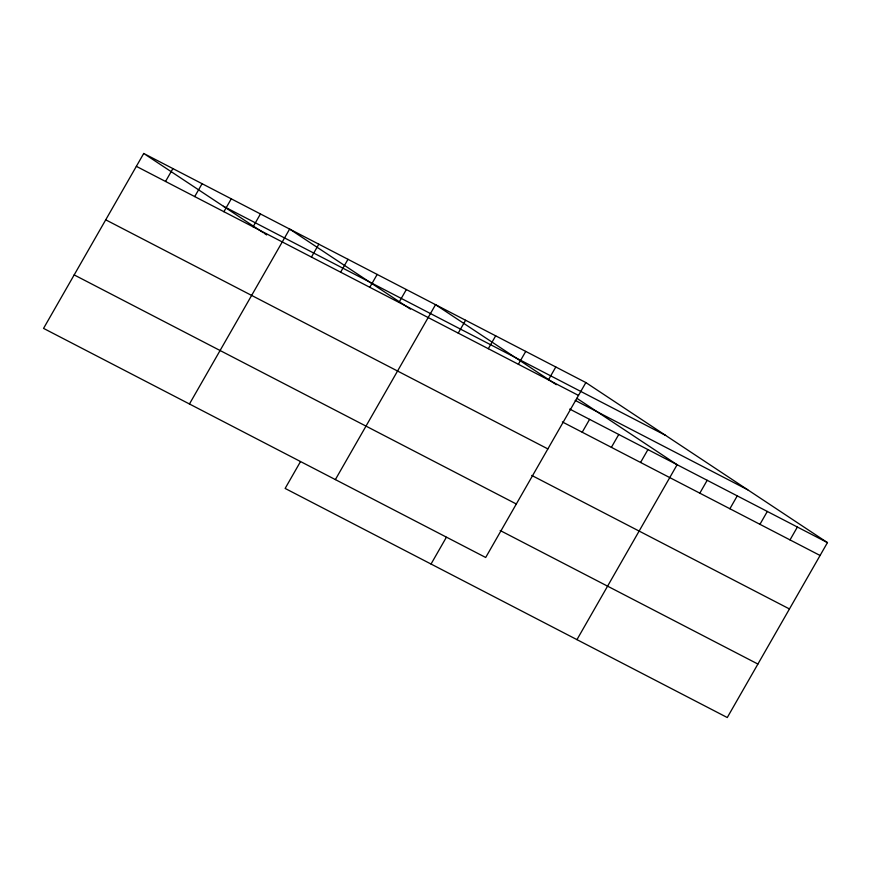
<?xml version="1.0" encoding="UTF-8"?>
<svg xmlns="http://www.w3.org/2000/svg" width="871" height="871" viewBox="0 0 871 871"><rect width="100%" height="100%" fill="white"/><g stroke="black" fill="none" stroke-linecap="round" stroke-linejoin="round"><path stroke-width="1.31" d="M143.726 153.47L43.55 328.389L485.691 557.484L585.867 382.565L143.726 153.47L263.434 232.786M165.534 181.462L172.904 168.593M194.712 196.585L202.083 183.716M223.901 211.707L231.272 198.828M253.08 226.819L260.451 213.95M189.453 403.992L289.629 229.073L410.426 309.096M311.448 257.065L318.819 244.196M340.626 272.188L347.997 259.308M369.805 287.299L377.176 274.43M300.441 461.695L285.133 488.435L727.274 717.53L827.45 542.611L585.867 382.565M398.983 302.422L406.354 289.553M335.368 479.594L435.544 304.676L556.329 384.699M458.233 333.125L465.604 320.256M488.304 348.705L495.675 335.825M518.365 364.274L525.736 351.405M431.036 564.038L446.355 537.298M548.436 379.854L555.807 366.985M582.209 432.234L589.58 419.365M611.388 447.346L618.758 434.477M640.566 462.468L647.937 449.599M576.95 639.641L677.126 464.722L576.863 398.297M699.816 493.171L707.187 480.302M729.887 508.751L737.258 495.871M759.948 524.32L767.318 511.451M790.019 539.9L797.39 527.031M223.444 206.285L665.586 435.38M136.355 166.339L578.496 395.434M575.219 400.41L747.732 489.796M569.732 409.076L827.45 542.611M562.361 421.945L820.079 555.48M105.729 219.819L547.87 448.913M531.735 475.424L789.453 608.96M74.177 274.909L516.318 504.004M500.183 530.515L757.901 664.05M264.512 233.493L266.678 234.93"/></g></svg>
